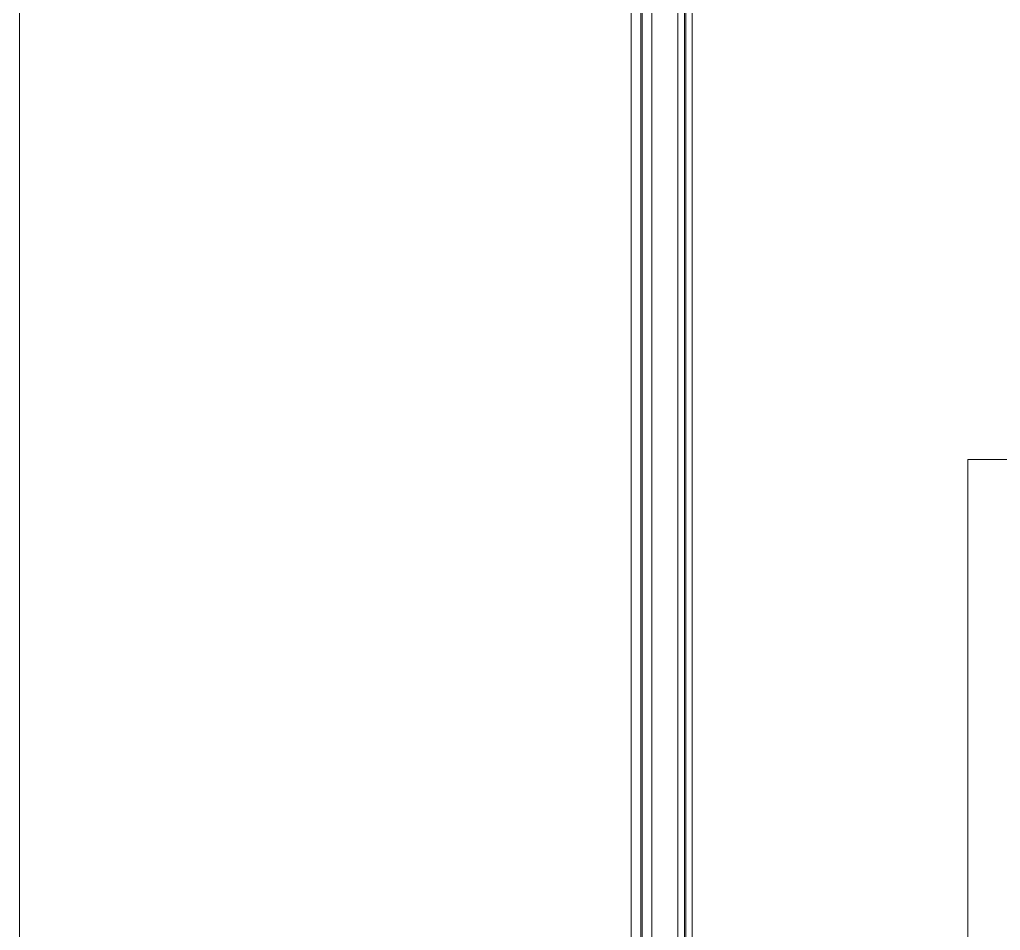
# Model space of a CAD drawing. Extents: x -1133 to 23780, y -1311 to 8245.
# Drawn here: x 7067.2 to 7127.5, y 398.1 to 454 of the extents above; entities that cross this region are included whole.
import ezdxf

# ---------------------------------------------------------------- set-up
doc = ezdxf.new("R2010")
doc.units = 0
doc.header["$MEASUREMENT"] = 0
for name, color, linetype, lineweight in [('06D', 9, 'Continuous', 9), ('10', 9, 'Continuous', 9), ('14', 9, 'Continuous', 9), ('15', 9, 'Continuous', 9)]:
    doc.layers.add(name, color=color, linetype=linetype, lineweight=lineweight)

# ---------------------------------------------------------------- blocks, each defined once
blk = doc.blocks.new('*U468')
at = {"layer": '15'}
for p, q in [((-1.469, -18.947), (-170.301, -18.947)), ((-1.469, -19.347), (-170.301, -19.347)), ((-1.469, -19.423), (-170.301, -19.423)), ((-1.469, -19.823), (-170.301, -19.823)), ((-1.469, -21.423), (-170.301, -21.423)), ((-1.469, -22.023), (-170.301, -22.023)), ((-1.469, -22.099), (-170.301, -22.099)), ((-1.469, -22.699), (-170.301, -22.699))]:
    blk.add_line(p, q, dxfattribs=at)

msp = doc.modelspace()

# ---------------------------------------------------------------- linework, layer by layer
at = {"layer": '06D'}
msp.add_lwpolyline([(7067.2, 861.676), (7067.2, 284.7), (9765.58, 284.7)], dxfattribs=at)
at = {"layer": '14'}
msp.add_lwpolyline([(7125.5, 343), (7209.5, 343), (7209.5, 427), (7125.5, 427)], close=True, dxfattribs=at)

# ---------------------------------------------------------------- block references
at = {"layer": '10', "rotation": 270}
msp.add_blockref('*U468', (7127.5, 385), dxfattribs=at)

doc.saveas('drawing.dxf')
